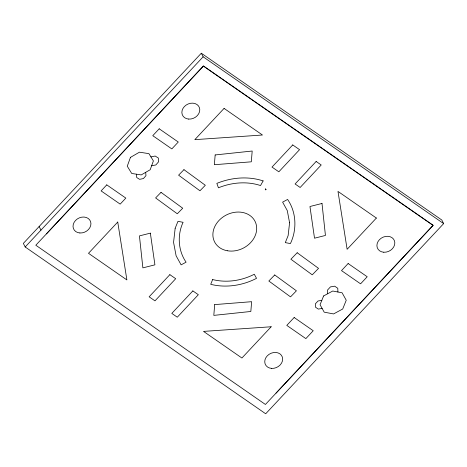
<?xml version="1.0" encoding="UTF-8"?>
<svg xmlns="http://www.w3.org/2000/svg" width="467" height="467" viewBox="0 0 467 467"><rect width="100%" height="100%" fill="white"/><g stroke="black" fill="none" stroke-linecap="round" stroke-linejoin="round"><path stroke-width="0.7" d="M201.306 53.22L23.35 243.389L25.183 246.979L265.694 413.78L443.65 223.611L441.817 220.021L201.306 53.22L203.145 56.805L443.65 223.611M25.183 246.979L203.145 56.805M265.484 188.89L265.262 189.567L265.501 188.925M266.248 189.398L265.571 189.742L265.805 189.923M150.929 156.894L155.167 156.042L158.36 158.044L158.646 161.728L155.855 164.939L151.617 165.791M321.827 300.339L317.998 300.999L315.371 303.83L315.499 307.187L318.296 309.096L322.131 308.442M46.408 233.897L203.414 65.946L433.218 225.327L276.02 393.144M39.129 226.53L40.962 230.12M145.698 172.329L145.961 175.656L143.433 178.557L139.61 179.334L136.72 177.524L136.463 174.191M337.915 292.003L337.775 288.291L334.676 286.178L330.438 286.901L327.536 290.042L327.671 293.755M215.164 154.945L214.365 164.717L251.31 161.815L252.192 151.028L215.164 154.945M214.686 304.601L213.81 315.383L250.837 311.471L251.631 301.694L214.686 304.601M175.166 228.264L173.566 242.385L176.112 255.805L181.103 264.859L186.088 262.18C178.067 250.68 177.174 234.907 183.087 222.31L177.98 221.335L175.166 228.264M289.587 222.788L288.133 235.631L285.302 242.612L290.41 243.587C297.07 229.729 296.446 212.228 287.602 199.45L282.617 202.135L287.275 210.582L289.587 222.788M130.462 157.379L127.263 166.194L131.712 173.461L141.209 174.927L150.187 169.731L153.392 160.917L148.938 153.649L139.446 152.184L130.462 157.379M323.596 295.961L320.064 304.717L324.197 312.16L333.578 313.935L342.708 308.996L346.24 300.24L342.101 292.797L332.726 291.023L323.596 295.961M212.648 279.552L210.71 284.321C225.958 288.157 242.688 285.547 256.535 278.326L254.293 274.257C241.684 280.76 226.489 283.066 212.648 279.552M263.131 180.91L260.522 185.551A57.26 46.963 -27.1 0 0 218.428 187.798L216.84 183.379A62.969 51.644 -27.1 0 1 263.131 180.91M203.414 66.116L35.807 245.228L265.419 404.469L433.026 225.363L203.414 66.116M106.762 184.862L101.111 190.904L120.182 204.126L125.833 198.09L106.762 184.862M159.206 128.804L152.767 135.681L171.838 148.909L178.277 142.032L159.206 128.804M117.742 222.047L88.496 253.301L126.884 279.926L117.742 222.047M224.078 108.397L194.832 139.651L262.466 135.016L224.078 108.397M169.865 274.66L149.136 296.808L154.986 300.859L175.709 278.711L169.865 274.66M292.733 144.928L272.004 167.075L278.834 171.815L299.563 149.668L292.733 144.928M192.853 290.906L171.803 313.398L177.291 317.204L198.341 294.712L192.853 290.906M316.147 161.471L295.091 183.969L300.153 187.477L321.208 164.979L316.147 161.471M271.169 326.766L241.918 358.02L203.53 331.395L271.169 326.766M376.373 218.042L347.127 249.296L337.985 191.417L376.373 218.042M294.157 317.507L286.785 325.388L305.856 338.616L313.229 330.735L294.157 317.507M348.137 263.528L341.511 270.609L360.582 283.831L367.208 276.756L348.137 263.528M161.027 192.357L155.61 197.932L177.302 213.787L182.72 208.212L161.027 192.357M183.957 169.661L178.598 175.178L199.958 190.787L205.317 185.276L183.957 169.661M274.719 274.964L268.84 281.017L290.532 296.872L296.411 290.818L274.719 274.964M297.187 252.746L290.894 259.22L312.254 274.835L318.547 268.362L297.187 252.746M265.309 189.129L265.309 189.129M265.857 189.491L265.857 189.491M150.356 233.144L139.429 235.893L142.873 267.871L154.921 264.842L150.356 233.144M322.002 203.466L309.948 206.502L314.513 238.199L325.441 235.45L322.002 203.466M227.242 250.744A22.69 18.61 -27.1 0 0 256.371 225.199A22.69 18.61 -27.1 0 0 220.751 218.772A22.69 18.61 -27.1 0 0 227.242 250.744M383.769 252.233A9.282 7.612 -27.1 0 0 394.457 240.809A9.282 7.612 -27.1 0 0 379.367 239.764A9.282 7.612 -27.1 0 0 383.769 252.233M271.613 368.387A9.282 7.612 -27.1 0 0 282.302 356.963A9.282 7.612 -27.1 0 0 267.212 355.912A9.282 7.612 -27.1 0 0 271.613 368.387M188.726 119.085A9.282 7.612 -27.1 0 0 199.415 107.661A9.282 7.612 -27.1 0 0 184.325 106.616A9.282 7.612 -27.1 0 0 188.726 119.085M79.886 232.975A9.282 7.612 -27.1 0 0 90.575 221.551A9.282 7.612 -27.1 0 0 75.485 220.506A9.282 7.612 -27.1 0 0 79.886 232.975"/></g></svg>
